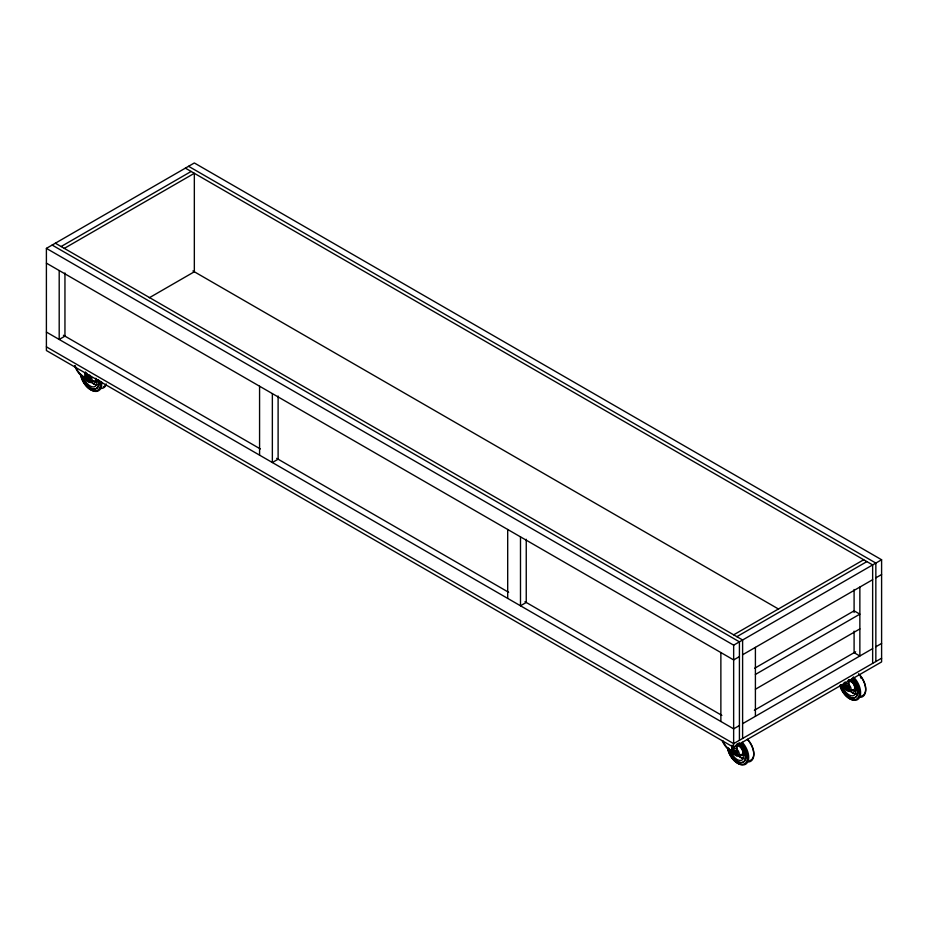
<?xml version="1.0" encoding="UTF-8"?>
<svg xmlns="http://www.w3.org/2000/svg" width="928" height="928" viewBox="0 0 928 928"><rect width="100%" height="100%" fill="white"/><g stroke="black" fill="none" stroke-linecap="round" stroke-linejoin="round"><path stroke-width="1.39" d="M847.38 688.982L848.343 687.903L847.508 686.987L847.461 688.495L846.986 687.648A1.206 0.696 60 0 1 847.334 689.481A1.206 0.696 60 0 1 845.918 688.193L846.881 687.567A1.206 0.696 60 0 0 845.918 688.193L846.777 689.411L847.554 688.831M87.36 378.705L88.415 380.341L87.789 378.566M847.334 689.202L846.301 687.555L847.392 688.924M87.104 378.786L87.418 380.144L89.633 381.652A1.508 0.87 60 0 0 90.689 380.874L90.12 375.364M86.374 378.531L88.021 376.896L89.622 377.824L90.422 379.888L89.622 381.025L88.763 381.512L87.174 380.596L86.374 378.531L88.021 376.896M88.763 381.512L90.422 379.888M733.34 752.051L734.988 750.427L736.588 751.355L737.389 753.408L736.588 754.545L735.742 755.044L734.141 754.116L733.34 752.051L734.988 750.427M735.742 755.044L737.389 753.408M845.257 687.439L846.904 685.815L848.505 686.732L849.306 688.796L848.505 689.933L847.658 690.432L846.058 689.504L845.257 687.439L846.904 685.815M847.658 690.432L849.306 688.796M46.4 248.379L194.335 162.968L881.6 559.758L881.6 661.908L733.665 747.318L46.4 350.529L46.4 248.379L733.665 645.169L881.6 559.758M61.109 246.535L191.145 171.46M64.31 248.379L194.335 173.304L194.335 271.765L149.327 297.749M75.203 365.818L75.736 367.14A21.042 17.18 60.3 0 0 80.226 374.065L85.62 378.195L85.515 377.035L87.128 379.83A1.508 0.87 60 0 0 87.882 380.631L87.452 380.886A1.508 0.87 60 0 1 86.698 380.086A2.587 2.111 60.3 0 0 85.48 378.821L80.481 375.086A22.075 18.026 60.3 0 1 75.261 367.244L74.669 365.852M87.174 377.394L88.763 378.322L89.622 377.824M87.128 379.83L86.664 373.114M87.174 380.596L88.021 380.097L89.622 381.025M87.452 380.886L89.204 381.895A1.508 0.87 60 0 0 90.271 381.118L90.689 380.874M733.665 634.833L863.69 559.758M736.855 636.678L866.891 561.602M739.419 656.618L733.665 659.936L46.4 263.146M742.609 654.762L872.645 579.698M875.846 577.842L881.6 574.525M754.626 668.264L854.096 610.833L859.862 614.15L755.404 674.459M755.404 689.226L859.862 628.917M754.36 710.256L855.639 651.792M739.419 725.534L733.665 728.863L46.4 332.073M742.609 723.689L872.645 648.614M875.846 646.77L881.6 643.44M881.6 658.219L733.665 743.63L46.4 346.84M722.726 740.66A21.042 17.18 60.3 0 0 727.192 747.597L732.586 751.726L732.482 750.566L734.094 753.362A1.508 0.87 60 0 0 734.848 754.162L736.612 755.172A1.508 0.87 60 0 0 737.667 754.394L736.658 744.755M840.826 684.655L844.503 687.114L844.399 685.954L846.011 688.75A1.508 0.87 60 0 0 846.765 689.55L848.517 690.56A1.508 0.87 60 0 0 849.572 689.782L848.575 680.143M734.141 750.914L735.742 751.842L736.588 751.355M846.058 686.302L847.658 687.23L848.505 686.732M736.612 755.172L734.419 754.406A1.508 0.87 60 0 1 733.665 753.606L734.094 753.362M840.559 685.142L844.364 687.752A2.587 2.111 60.3 0 1 845.536 688.959L846.011 688.75M734.141 754.116L734.988 753.629L736.588 754.545M846.058 689.504L846.904 689.017L848.505 689.933M845.582 688.994A1.508 0.87 60 0 0 846.336 689.794L846.765 689.55M736.182 755.415A1.508 0.87 60 0 0 737.238 754.638L737.667 754.394M846.336 689.794L848.517 690.56M848.088 690.803A1.508 0.87 60 0 0 849.155 690.026L849.572 689.782M87.522 378.566L88.659 379.738L87.777 380.457M733.619 753.571A2.587 2.111 60.3 0 0 732.459 752.341L726.879 748.003A22.249 18.166 60.3 0 1 722.228 740.776M88.392 378.23A1.206 0.696 60 0 1 89.111 377.661L89.308 377.766M188.581 166.298L875.846 563.076L875.846 661.536M185.391 168.142L872.645 564.92L872.645 663.381M192.908 270.941L778.592 609.081M55.355 243.217L742.609 639.995L742.609 738.456M52.154 245.062L739.419 641.84L739.419 740.3M63.44 335.263L260.339 448.943M276.648 458.351L508.66 592.308M524.958 601.715L721.856 715.395M847.658 687.23L848.447 689.295M846.104 686.952L846.904 689.017M735.742 751.842L736.542 753.907M734.187 751.564L734.988 753.629M88.763 378.322L89.564 380.376M848.146 680.386L849.155 690.026M736.229 744.998L737.238 754.638M89.691 375.608L90.271 381.118M859.862 587.076L859.862 656.003L854.096 652.674L854.096 631.133M854.096 589.5L854.096 612.468M845.559 682.034L845.559 688.947M844.503 683.054L844.503 687.114M844.364 682.254L844.364 687.752M843.97 683.368L843.97 686.198M755.404 647.384L755.404 716.3M733.665 645.169L733.642 753.559M732.586 746.309L732.586 751.726M732.447 745.497L732.447 752.364M732.064 745.149L732.064 750.81M720.87 652.546L720.87 721.474M526.246 539.284L526.246 602.458L520.492 605.787L520.492 536.86M507.697 529.482L507.697 598.398M278.11 396.024L278.11 459.209L272.356 462.527L272.356 393.611M259.573 386.222L259.573 455.149M85.62 372.789L85.62 378.195M85.48 371.966L85.48 378.833M85.086 373.044L85.086 377.29M64.948 272.96L64.948 336.133L59.195 339.451L59.195 270.535M89.111 377.661A1.206 0.696 60 0 1 90.051 378.856A1.206 0.696 60 0 1 89.656 379.819M100.201 381.176A14.164 8.178 60 0 1 92.243 390.468A14.164 8.178 60 0 1 80.504 374.007M101.604 381.965A15.068 8.7 60 0 1 92.997 390.897A15.068 8.7 60 0 1 80.655 374.344M106.128 384.865A15.068 8.7 60 0 1 99.621 388.356M106.175 383.879A14.164 8.178 60 0 1 103.228 386.941M98.6 379.993A12.064 6.96 60 0 1 92.823 388.878A12.064 6.96 60 0 1 82.244 376.095M97.544 380.828A6.334 3.654 60 0 1 92.87 381.002M95.816 378.23A4.826 2.784 60 0 1 92.684 380.944M97.602 380.956A6.334 3.654 60 0 1 93.09 380.886M96.895 384.656A9.35 5.394 60 0 1 91.42 381.953M98.391 380.109A12.064 6.96 60 0 1 92.313 388.925A12.064 6.96 60 0 1 81.873 375.446M97.08 384.737A9.35 5.394 60 0 1 91.199 382.069M96.593 379.1A9.651 5.568 60 0 1 92.591 386.918A9.651 5.568 60 0 1 83.81 377.22M847.287 687.207A1.206 0.696 60 0 1 848.482 686.94A1.206 0.696 60 0 1 848.644 688.715M852.542 677.869A14.164 8.178 60 0 1 856.521 699.144A14.164 8.178 60 0 1 839.944 685.688M853.389 676.918A15.068 8.7 60 0 1 857.611 699.55A15.068 8.7 60 0 1 839.991 685.235M858.504 673.972A15.068 8.7 60 0 1 865.65 688.402A15.068 8.7 60 0 1 860.616 697.346M858.934 674.18A14.164 8.178 60 0 1 865.615 687.3A14.164 8.178 60 0 1 861.532 696.035M851.707 678.89A12.064 6.96 60 0 1 855.338 697.392A12.064 6.96 60 0 1 841.128 685.003M856.092 690.212A6.334 3.654 60 0 1 851.753 689.922M848.633 680.201A6.334 3.654 60 0 1 849.016 679.83M848.598 681.848A4.826 2.784 60 0 1 854.259 685.467A4.826 2.784 60 0 1 851.811 689.956M856.103 690.293A6.334 3.654 60 0 1 852.287 690.014M848.679 680.294A6.334 3.654 60 0 1 849.224 679.702M856.184 693.529A9.35 5.394 60 0 1 850.303 690.861M851.498 679.018A12.064 6.96 60 0 1 855.117 697.52A12.064 6.96 60 0 1 840.907 685.131M860.523 677.521A12.064 6.96 60 0 1 861.022 678.206M855.964 693.645A9.35 5.394 60 0 1 850.083 690.989M850.06 679.841A9.651 5.568 60 0 1 855.906 690.826A9.651 5.568 60 0 1 850.384 695.559A9.651 5.568 60 0 1 842.705 686.14M735.44 751.39A1.206 0.696 60 0 1 736.797 751.854A1.206 0.696 60 0 1 736.623 753.339M747.701 739.488A14.164 8.178 60 0 1 753.745 752.353A14.164 8.178 60 0 1 749.615 760.647M747.318 739.326A15.068 8.7 60 0 1 753.78 753.478A15.068 8.7 60 0 1 748.699 761.958M742.203 742.272A15.068 8.7 60 0 1 744.848 764.591A15.068 8.7 60 0 1 727.622 747.864M741.31 743.177A14.164 8.178 60 0 1 743.514 764.254A14.164 8.178 60 0 1 727.482 747.527M739.198 742.992A12.064 6.96 60 0 1 745.903 756.946A12.064 6.96 60 0 1 738.398 761.923A12.064 6.96 60 0 1 729.211 749.615M744.732 754.232A6.334 3.654 60 0 1 740.057 754.406M736.403 745.718A6.334 3.654 60 0 1 739.129 743.908M736.426 746.785A4.826 2.784 60 0 1 742.145 749.615A4.826 2.784 60 0 1 740.138 754.661M744.755 753.768A6.334 3.654 60 0 1 740.161 754.754M736.414 745.277A6.334 3.654 60 0 1 739.222 744.094M737.18 743.815A9.651 5.568 60 0 1 743.966 754.858A9.651 5.568 60 0 1 738.468 760.171A9.651 5.568 60 0 1 730.638 750.126M743.653 758.304A9.35 5.394 60 0 1 738.178 755.601M738.99 743.119A12.064 6.96 60 0 1 745.671 757.526A12.064 6.96 60 0 1 737.377 761.644A12.064 6.96 60 0 1 728.735 748.212M743.862 758.188A9.35 5.394 60 0 1 738.386 755.473M88.125 378.496L88.137 378.74A1.206 0.696 60 0 1 88.45 380.573A1.206 0.696 60 0 1 87.035 379.274A1.206 0.696 60 0 1 88.102 378.705C89.97 381.86 89.413 376.652 88.137 378.392M87.986 378.67A1.206 0.696 60 0 0 89.378 380.028A1.206 0.696 60 0 0 89.1 378.195A1.206 0.696 60 0 0 87.986 378.67M86.327 377.742A4.222 2.436 60 0 0 91.234 382.429A4.222 2.436 60 0 0 90.178 375.979A4.222 2.436 60 0 0 86.327 377.742M846.87 687.578A1.206 0.696 60 0 0 848.262 688.947A1.206 0.696 60 0 0 847.983 687.103A1.206 0.696 60 0 0 846.87 687.578M845.211 686.65A4.222 2.436 60 0 0 850.129 691.348A4.222 2.436 60 0 0 849.062 684.887A4.222 2.436 60 0 0 845.211 686.65M734.953 752.19A1.206 0.696 60 0 0 736.345 753.559A1.206 0.696 60 0 0 736.066 751.715A1.206 0.696 60 0 0 734.953 752.19M733.294 751.262A4.222 2.436 60 0 0 738.212 755.96A4.222 2.436 60 0 0 737.145 749.499A4.222 2.436 60 0 0 733.294 751.262"/></g></svg>
